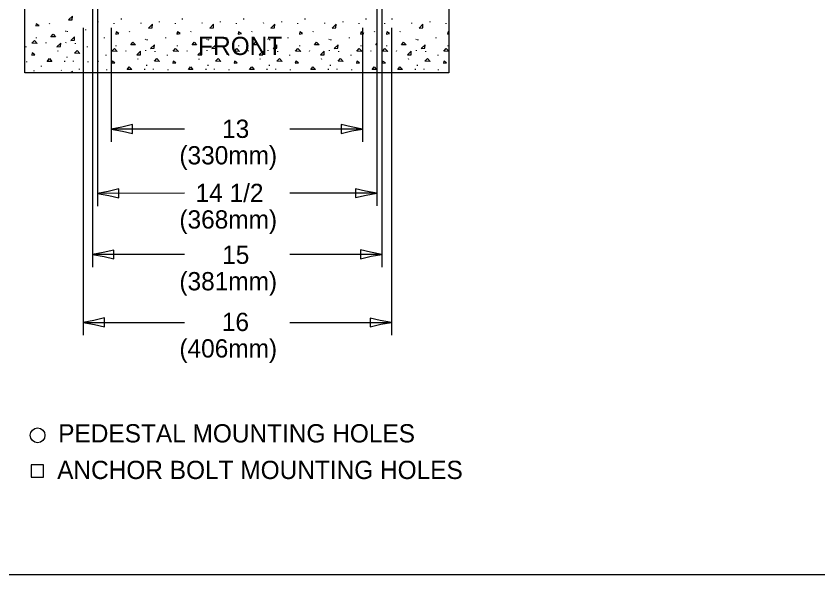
# Model space of a CAD drawing. Extents: x 1568201 to 1568989, y 1584546 to 1585546.
# Drawn here: x 1568349.4 to 1568613, y 1584546.5 to 1584730.1 of the extents above; entities that cross this region are included whole.
import ezdxf

# ---------------------------------------------------------------- set-up
doc = ezdxf.new("R2010")
doc.units = 0
doc.layers.add('Sheets_General Details', color=7, linetype='Continuous')

msp = doc.modelspace()

# ---------------------------------------------------------------- linework, layer by layer
at = {"layer": 'Sheets_General Details'}
for p, q in [((1568469.6, 1584745.91), (1568469.63, 1584647.62)), ((1568374.59, 1584745.89), (1568374.61, 1584647.59)), ((1568376.17, 1584736.34), (1568376.2, 1584667.68)), ((1568467.97, 1584736.38), (1568468, 1584667.72)), ((1568360.48, 1584727.55), (1568360.59, 1584727.76)), ((1568376.44, 1584728.1), (1568376.44, 1584728.33)), ((1568381.69, 1584727.52), (1568381.69, 1584727.78)), ((1568384.06, 1584729.02), (1568384.06, 1584729.28)), ((1568390.6, 1584727.7), (1568390.53, 1584727.89)), ((1568396.55, 1584728.1), (1568396.55, 1584728.33)), ((1568401.8, 1584727.52), (1568401.8, 1584727.78)), ((1568404.18, 1584729.02), (1568404.18, 1584729.28)), ((1568410.72, 1584727.7), (1568410.64, 1584727.89)), ((1568416.67, 1584728.1), (1568416.67, 1584728.33)), ((1568421.92, 1584727.52), (1568421.92, 1584727.78)), ((1568424.3, 1584729.02), (1568424.3, 1584729.28)), ((1568430.84, 1584727.7), (1568430.76, 1584727.89)), ((1568436.79, 1584728.1), (1568436.79, 1584728.33)), ((1568442.03, 1584727.52), (1568442.03, 1584727.78)), ((1568444.41, 1584729.02), (1568444.41, 1584729.28)), ((1568450.95, 1584727.7), (1568450.88, 1584727.89)), ((1568456.9, 1584728.1), (1568456.9, 1584728.33)), ((1568462.15, 1584727.52), (1568462.15, 1584727.78)), ((1568464.53, 1584729.02), (1568464.53, 1584729.28)), ((1568470.62, 1584727.52), (1568470.62, 1584727.78)), ((1568473, 1584729.02), (1568473, 1584729.28)), ((1568479.53, 1584727.7), (1568479.46, 1584727.89)), ((1568485.48, 1584728.1), (1568485.48, 1584728.33)), ((1568490.73, 1584727.52), (1568490.73, 1584727.78)), ((1568365.76, 1584725.05), (1568365.82, 1584725.32)), ((1568366.3, 1584724.89), (1568366.36, 1584725.15)), ((1568371.53, 1584726.22), (1568371.53, 1584625.25)), ((1568372.36, 1584725.5), (1568372.36, 1584725.74)), ((1568380.71, 1584726.22), (1568380.71, 1584688.81)), ((1568386.74, 1584724.9), (1568386.85, 1584725.11)), ((1568406.86, 1584724.9), (1568406.96, 1584725.11)), ((1568426.97, 1584724.9), (1568427.08, 1584725.11)), ((1568447.09, 1584724.9), (1568447.2, 1584725.11)), ((1568463.25, 1584726.22), (1568463.25, 1584688.81)), ((1568467.21, 1584724.9), (1568467.31, 1584725.11)), ((1568472.82, 1584726.22), (1568472.82, 1584625.25)), ((1568475.67, 1584724.9), (1568475.78, 1584725.11)), ((1568356.11, 1584722.87), (1568356.13, 1584723.08)), ((1568378.51, 1584722.85), (1568378.51, 1584723.09)), ((1568392.02, 1584722.4), (1568392.08, 1584722.67)), ((1568392.56, 1584722.24), (1568392.63, 1584722.5)), ((1568398.62, 1584722.85), (1568398.62, 1584723.09)), ((1568412.14, 1584722.4), (1568412.2, 1584722.67)), ((1568412.68, 1584722.24), (1568412.74, 1584722.5)), ((1568418.74, 1584722.85), (1568418.74, 1584723.09)), ((1568432.26, 1584722.4), (1568432.31, 1584722.67)), ((1568432.8, 1584722.24), (1568432.86, 1584722.5)), ((1568438.86, 1584722.85), (1568438.86, 1584723.09)), ((1568452.37, 1584722.4), (1568452.43, 1584722.67)), ((1568452.91, 1584722.24), (1568452.98, 1584722.5)), ((1568458.97, 1584722.85), (1568458.97, 1584723.09)), ((1568480.96, 1584722.4), (1568481.01, 1584722.67)), ((1568481.49, 1584722.24), (1568481.56, 1584722.5)), ((1568487.55, 1584722.85), (1568487.55, 1584723.09)), ((1568491.25, 1584724.23), (1568491.64, 1584724.28)), ((1568352.81, 1584719.87), (1568352.81, 1584720.08)), ((1568359.28, 1584721.26), (1568359.37, 1584721.47)), ((1568365.82, 1584721.3), (1568365.85, 1584721.57)), ((1568368.94, 1584721), (1568368.94, 1584721.24)), ((1568372.93, 1584719.87), (1568372.93, 1584720.08)), ((1568382.37, 1584720.22), (1568382.39, 1584720.43)), ((1568402.49, 1584720.22), (1568402.51, 1584720.43)), ((1568422.6, 1584720.22), (1568422.63, 1584720.43)), ((1568442.72, 1584720.22), (1568442.74, 1584720.43)), ((1568462.84, 1584720.22), (1568462.86, 1584720.43)), ((1568467.65, 1584720.63), (1568467.98, 1584721.09)), ((1568467.98, 1584720.64), (1568467.65, 1584720.63)), ((1568471.3, 1584720.22), (1568471.32, 1584720.43)), ((1568491.42, 1584720.22), (1568491.44, 1584720.43)), ((1568363.28, 1584718.51), (1568363.19, 1584718.69)), ((1568379.08, 1584717.22), (1568379.08, 1584717.43)), ((1568385.54, 1584718.6), (1568385.63, 1584718.81)), ((1568392.08, 1584718.65), (1568392.11, 1584718.92)), ((1568395.2, 1584718.35), (1568395.2, 1584718.59)), ((1568399.19, 1584717.22), (1568399.19, 1584717.43)), ((1568405.66, 1584718.6), (1568405.74, 1584718.81)), ((1568412.2, 1584718.65), (1568412.23, 1584718.92)), ((1568415.31, 1584718.35), (1568415.31, 1584718.59)), ((1568419.31, 1584717.22), (1568419.31, 1584717.43)), ((1568425.77, 1584718.6), (1568425.86, 1584718.81)), ((1568432.31, 1584718.65), (1568432.34, 1584718.92)), ((1568435.43, 1584718.35), (1568435.43, 1584718.59)), ((1568439.42, 1584717.22), (1568439.42, 1584717.43)), ((1568445.89, 1584718.6), (1568445.98, 1584718.81)), ((1568452.43, 1584718.65), (1568452.46, 1584718.92)), ((1568455.55, 1584718.35), (1568455.55, 1584718.59)), ((1568459.54, 1584717.22), (1568459.54, 1584717.43)), ((1568466.01, 1584718.6), (1568466.09, 1584718.81)), ((1568474.47, 1584718.6), (1568474.56, 1584718.81)), ((1568481.01, 1584718.65), (1568481.04, 1584718.92)), ((1568484.13, 1584718.35), (1568484.13, 1584718.59)), ((1568488.12, 1584717.22), (1568488.12, 1584717.43)), ((1568491.64, 1584718.46), (1568489.98, 1584718.57)), ((1568353.01, 1584714.99), (1568353.01, 1584715.25)), ((1568365.5, 1584715.14), (1568365.5, 1584715.4)), ((1568366.2, 1584716.47), (1568366.2, 1584716.74)), ((1568368.32, 1584715.2), (1568368.32, 1584715.45)), ((1568373.12, 1584714.99), (1568373.12, 1584715.25)), ((1568389.54, 1584715.86), (1568389.46, 1584716.04)), ((1568409.66, 1584715.86), (1568409.57, 1584716.04)), ((1568429.77, 1584715.86), (1568429.69, 1584716.04)), ((1568449.89, 1584715.86), (1568449.8, 1584716.04)), ((1568478.47, 1584715.86), (1568478.39, 1584716.04)), ((1568355.42, 1584712.02), (1568355.42, 1584712.29)), ((1568357.8, 1584713.52), (1568357.8, 1584713.79)), ((1568364.34, 1584712.21), (1568364.27, 1584712.4)), ((1568370.29, 1584712.61), (1568370.29, 1584712.84)), ((1568379.27, 1584712.33), (1568379.27, 1584712.6)), ((1568391.76, 1584712.48), (1568391.76, 1584712.75)), ((1568392.46, 1584713.82), (1568392.46, 1584714.09)), ((1568394.58, 1584712.55), (1568394.58, 1584712.8)), ((1568399.38, 1584712.33), (1568399.38, 1584712.6)), ((1568411.88, 1584712.48), (1568411.88, 1584712.75)), ((1568412.58, 1584713.82), (1568412.58, 1584714.09)), ((1568414.7, 1584712.55), (1568414.7, 1584712.8)), ((1568419.5, 1584712.33), (1568419.5, 1584712.6)), ((1568431.99, 1584712.48), (1568431.99, 1584712.75)), ((1568432.69, 1584713.82), (1568432.69, 1584714.09)), ((1568434.82, 1584712.55), (1568434.82, 1584712.8)), ((1568439.62, 1584712.33), (1568439.62, 1584712.6)), ((1568452.11, 1584712.48), (1568452.11, 1584712.75)), ((1568452.81, 1584713.82), (1568452.81, 1584714.09)), ((1568454.93, 1584712.55), (1568454.93, 1584712.8)), ((1568459.73, 1584712.33), (1568459.73, 1584712.6)), ((1568480.69, 1584712.48), (1568480.69, 1584712.75)), ((1568481.39, 1584713.82), (1568481.39, 1584714.09)), ((1568483.51, 1584712.55), (1568483.51, 1584712.8)), ((1568488.31, 1584712.33), (1568488.31, 1584712.6)), ((1568404.74, 1584693.01), (1568380.71, 1584693.01)), ((1568463.25, 1584693.01), (1568439.37, 1584693.01)), ((1568404.74, 1584671.9), (1568376.19, 1584671.88)), ((1568468, 1584671.92), (1568439.37, 1584671.91)), ((1568404.74, 1584651.8), (1568374.61, 1584651.79)), ((1568469.62, 1584651.82), (1568439.37, 1584651.81)), ((1568371.53, 1584629.45), (1568404.74, 1584629.45)), ((1568439.37, 1584629.45), (1568472.82, 1584629.45))]:
    msp.add_line(p, q, dxfattribs=at)
for points in [[(1568201.14, 1585546.49), (1568988.64, 1585546.49), (1568988.64, 1584546.49), (1568201.14, 1584546.49)], [(1568352.36, 1584850.64), (1568491.64, 1584850.64), (1568491.64, 1584711.47), (1568352.36, 1584711.47)], [(1568367.92, 1584728.92), (1568367.98, 1584730.1), (1568366.7, 1584728.85)], [(1568355.94, 1584726.88), (1568356.98, 1584727.01), (1568356.09, 1584727.61)], [(1568394.18, 1584726.27), (1568394.24, 1584727.45), (1568392.96, 1584726.2)], [(1568414.3, 1584726.27), (1568414.36, 1584727.45), (1568413.08, 1584726.2)], [(1568434.41, 1584726.27), (1568434.48, 1584727.45), (1568433.19, 1584726.2)], [(1568454.53, 1584726.27), (1568454.59, 1584727.45), (1568453.31, 1584726.2)], [(1568483.11, 1584726.27), (1568483.17, 1584727.45), (1568481.89, 1584726.2)], [(1568382.2, 1584724.23), (1568383.24, 1584724.36), (1568382.35, 1584724.96)], [(1568402.32, 1584724.23), (1568403.36, 1584724.36), (1568402.47, 1584724.96)], [(1568422.43, 1584724.23), (1568423.47, 1584724.36), (1568422.59, 1584724.96)], [(1568442.55, 1584724.23), (1568443.59, 1584724.36), (1568442.7, 1584724.96)], [(1568471.13, 1584724.23), (1568472.17, 1584724.36), (1568471.29, 1584724.96)], [(1568360.92, 1584723.28), (1568361.6, 1584724.22), (1568362.41, 1584723.33)], [(1568368.61, 1584722.18), (1568368.69, 1584723.35), (1568367.41, 1584722.1)], [(1568354.67, 1584721.22), (1568355.48, 1584722.1), (1568356.41, 1584721.11)], [(1568364.07, 1584720.08), (1568364.12, 1584721.25), (1568362.84, 1584720)], [(1568387.18, 1584720.63), (1568387.86, 1584721.57), (1568388.68, 1584720.68)], [(1568394.87, 1584719.53), (1568394.95, 1584720.7), (1568393.67, 1584719.45)], [(1568407.3, 1584720.63), (1568407.98, 1584721.57), (1568408.79, 1584720.68)], [(1568414.99, 1584719.53), (1568415.07, 1584720.7), (1568413.78, 1584719.45)], [(1568427.42, 1584720.63), (1568428.09, 1584721.57), (1568428.91, 1584720.68)], [(1568435.11, 1584719.53), (1568435.18, 1584720.7), (1568433.9, 1584719.45)], [(1568447.53, 1584720.63), (1568448.21, 1584721.57), (1568449.03, 1584720.68)], [(1568455.22, 1584719.53), (1568455.3, 1584720.7), (1568454.02, 1584719.45)], [(1568476.11, 1584720.63), (1568476.79, 1584721.57), (1568477.61, 1584720.68)], [(1568483.8, 1584719.53), (1568483.88, 1584720.7), (1568482.6, 1584719.45)], [(1568354.57, 1584717.28), (1568355.61, 1584717.41), (1568354.72, 1584718.01)], [(1568368.63, 1584717.92), (1568369.47, 1584718.8), (1568370.36, 1584717.81)], [(1568390.33, 1584717.42), (1568390.38, 1584718.6), (1568389.11, 1584717.35)], [(1568401.05, 1584718.57), (1568401.86, 1584719.45), (1568402.78, 1584718.46)], [(1568410.44, 1584717.42), (1568410.5, 1584718.6), (1568409.22, 1584717.35)], [(1568421.17, 1584718.57), (1568421.98, 1584719.45), (1568422.9, 1584718.46)], [(1568430.56, 1584717.42), (1568430.61, 1584718.6), (1568429.34, 1584717.35)], [(1568441.28, 1584718.57), (1568442.09, 1584719.45), (1568443.02, 1584718.46)], [(1568450.68, 1584717.42), (1568450.73, 1584718.6), (1568449.46, 1584717.35)], [(1568461.4, 1584718.57), (1568462.21, 1584719.45), (1568463.13, 1584718.46)], [(1568469.86, 1584718.57), (1568470.67, 1584719.45), (1568471.6, 1584718.46)], [(1568479.26, 1584717.42), (1568479.31, 1584718.6), (1568478.04, 1584717.35)], [(1568359.7, 1584715.18), (1568360.4, 1584716.13), (1568361.19, 1584715.23)], [(1568394.89, 1584715.27), (1568395.73, 1584716.15), (1568396.62, 1584715.16)], [(1568400.94, 1584714.63), (1568401.99, 1584714.76), (1568401.1, 1584715.36)], [(1568415, 1584715.27), (1568415.84, 1584716.15), (1568416.74, 1584715.16)], [(1568421.06, 1584714.63), (1568422.1, 1584714.76), (1568421.22, 1584715.36)], [(1568435.12, 1584715.27), (1568435.96, 1584716.15), (1568436.86, 1584715.16)], [(1568441.18, 1584714.63), (1568442.22, 1584714.76), (1568441.33, 1584715.36)], [(1568455.24, 1584715.27), (1568456.08, 1584716.15), (1568456.97, 1584715.16)], [(1568461.29, 1584714.63), (1568462.34, 1584714.76), (1568461.45, 1584715.36)], [(1568469.76, 1584714.63), (1568470.8, 1584714.76), (1568469.91, 1584715.36)], [(1568483.82, 1584715.27), (1568484.66, 1584716.15), (1568485.55, 1584715.16)], [(1568489.88, 1584714.63), (1568490.92, 1584714.76), (1568490.03, 1584715.36)], [(1568385.96, 1584712.53), (1568386.66, 1584713.47), (1568387.45, 1584712.58)], [(1568406.08, 1584712.53), (1568406.78, 1584713.47), (1568407.57, 1584712.58)], [(1568426.19, 1584712.53), (1568426.89, 1584713.47), (1568427.69, 1584712.58)], [(1568446.31, 1584712.53), (1568447.01, 1584713.47), (1568447.8, 1584712.58)], [(1568466.43, 1584712.53), (1568467.13, 1584713.47), (1568467.92, 1584712.58)], [(1568474.89, 1584712.53), (1568475.59, 1584713.47), (1568476.39, 1584712.58)], [(1568387.71, 1584691.55), (1568387.71, 1584693.01), (1568387.71, 1584694.47), (1568384.21, 1584693.62), (1568380.71, 1584693.01), (1568384.45, 1584692.33)], [(1568456.25, 1584694.47), (1568456.25, 1584693.01), (1568456.25, 1584691.55), (1568459.75, 1584692.4), (1568463.25, 1584693.01), (1568459.52, 1584693.69)], [(1568383.19, 1584670.42), (1568383.19, 1584671.89), (1568383.19, 1584673.35), (1568379.69, 1584672.49), (1568376.19, 1584671.88), (1568379.93, 1584671.21)], [(1568461.01, 1584673.38), (1568461, 1584671.92), (1568461, 1584670.46), (1568464.5, 1584671.32), (1568468, 1584671.92), (1568464.27, 1584672.6)], [(1568381.61, 1584650.33), (1568381.61, 1584651.79), (1568381.61, 1584653.26), (1568378.11, 1584652.4), (1568374.61, 1584651.79), (1568378.35, 1584651.11)], [(1568462.63, 1584653.28), (1568462.62, 1584651.82), (1568462.62, 1584650.35), (1568466.13, 1584651.21), (1568469.62, 1584651.82), (1568465.89, 1584652.5)], [(1568378.52, 1584627.99), (1568378.53, 1584629.45), (1568378.53, 1584630.92), (1568375.03, 1584630.06), (1568371.53, 1584629.45), (1568375.26, 1584628.77)], [(1568465.83, 1584630.91), (1568465.82, 1584629.45), (1568465.82, 1584627.99), (1568469.32, 1584628.84), (1568472.82, 1584629.45), (1568469.09, 1584630.13)], [(1568354.35, 1584578.64), (1568358.42, 1584578.64), (1568358.42, 1584582.67), (1568354.35, 1584582.67)]]:
    msp.add_lwpolyline(points, close=True, dxfattribs=at)
for points in [[(1568462.66, 1584724.23), (1568463.71, 1584724.36), (1568462.82, 1584724.96), (1568462.66, 1584724.23)], [(1568491.64, 1584724.8), (1568491.4, 1584724.96), (1568491.25, 1584724.23)], [(1568380.93, 1584718.57), (1568381.74, 1584719.45), (1568382.67, 1584718.46), (1568380.93, 1584718.57)], [(1568489.98, 1584718.57), (1568490.79, 1584719.45), (1568491.64, 1584718.54)], [(1568376.18, 1584715.53), (1568376.51, 1584715.16), (1568376.18, 1584715.18)], [(1568380.83, 1584714.63), (1568381.87, 1584714.76), (1568380.98, 1584715.36), (1568380.83, 1584714.63)], [(1568367.96, 1584711.47), (1568367.98, 1584711.95), (1568367.48, 1584711.47)]]:
    msp.add_lwpolyline(points, dxfattribs=at)
msp.add_circle((1568356.51, 1584592.38), 2.43, dxfattribs=at)

# ---------------------------------------------------------------- texts
for s, p in [('FRONT', (1568409.28, 1584717.32)), ('13', (1568417.14, 1584690.09)), ('(330mm)', (1568403.12, 1584681.39)), ('14 1/2', (1568408.45, 1584669.01)), ('(368mm)', (1568403.12, 1584660.31)), ('15', (1568417.17, 1584648.71)), ('(381mm)', (1568403.12, 1584640.01)), ('16', (1568417.07, 1584626.64)), ('(406mm)', (1568403.12, 1584617.94)), ('PEDESTAL MOUNTING HOLES', (1568363.29, 1584590.03)), ('ANCHOR BOLT MOUNTING HOLES', (1568362.95, 1584578.01))]:
    msp.add_text(s, height=6, dxfattribs=at).set_placement(p)

doc.saveas('drawing.dxf')
